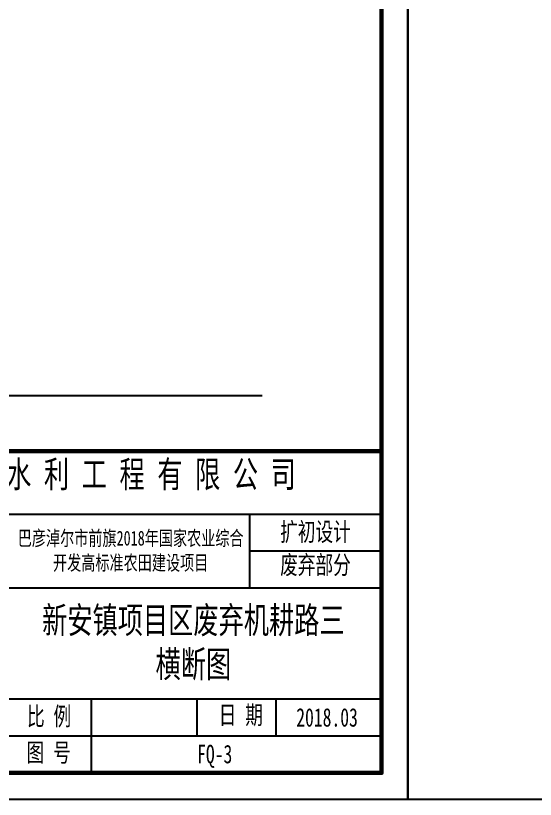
# Model space of a CAD drawing. Extents: x 695776 to 1250176, y 4443437 to 9025597.
# Drawn here: x 989264 to 1001070, y 4538450 to 4556270 of the extents above; entities that cross this region are included whole.
import ezdxf

# ---------------------------------------------------------------- set-up
doc = ezdxf.new("R2010")
doc.units = 0
doc.header["$LTSCALE"] = 0.5
doc.layers.add('图框', color=7, linetype='CONTINUOUS')
doc.layers.add('辅助线', color=3, linetype='CONTINUOUS')
doc.styles.add('仿宋', font='仿宋_GB2312.ttf', dxfattribs={"width": 0.7})

msp = doc.modelspace()

# ---------------------------------------------------------------- linework, layer by layer
at = {"layer": '图框', "color": 7, "lineweight": 60}
msp.add_line((983176.0295, 4546369.599), (997576.0295, 4546369.599), dxfattribs=at)
at = {"layer": '图框', "color": 7}
for p, q in [((997576.0295, 4544929.599), (983176.0295, 4544929.599)), ((994576.0295, 4544929.599), (994576.0295, 4543249.599)), ((994576.032, 4544929.5995), (994576.032, 4543249.5995)), ((997576.0295, 4544089.599), (994576.0295, 4544089.599)), ((997576.032, 4544089.5995), (994576.032, 4544089.5995)), ((997576.0295, 4543249.599), (983176.0295, 4543249.599)), ((997576.0295, 4540729.599), (983176.0295, 4540729.599)), ((997576.032, 4540729.5995), (983176.032, 4540729.5995)), ((990976.0295, 4540729.599), (990976.0295, 4539049.599)), ((990976.032, 4540729.5995), (990976.032, 4539049.5995)), ((993376.0295, 4540729.599), (993376.0295, 4539889.599)), ((993376.032, 4540729.5995), (993376.032, 4539889.5995)), ((995176.0295, 4540729.599), (995176.0295, 4539889.599)), ((995176.032, 4540729.5995), (995176.032, 4539889.5995)), ((997576.0295, 4539889.599), (983176.0295, 4539889.599))]:
    msp.add_line(p, q, dxfattribs=at)
at = {"layer": '图框', "linetype": 'Continuous', "lineweight": -2, "flags": 128}
for points in [[(947776.0295, 4574089.599), (947776.0295, 4538449.599), (998176.0295, 4538449.599), (998176.0295, 4574089.599), (947776.0295, 4574089.599)], [(998176.0335, 4574089.6142), (998176.0335, 4538449.6142), (1048576.0335, 4538449.6142), (1048576.0335, 4574089.6142), (998176.0335, 4574089.6142)]]:
    msp.add_lwpolyline(points, dxfattribs=at)
at = {"layer": '图框', "linetype": 'Continuous', "lineweight": 60, "flags": 128}
msp.add_lwpolyline([(950776.0295, 4573489.599), (997576.0295, 4573489.599), (997576.0295, 4539049.599), (950776.0295, 4539049.599), (950776.0295, 4573489.599)], dxfattribs=at)
at = {"layer": '辅助线'}
msp.add_lwpolyline([(952860.886, 4547633.5904), (994866.2075, 4547633.5904)], dxfattribs=at)

# ---------------------------------------------------------------- texts
at = {"layer": '图框', "linetype": 'Continuous', "style": '仿宋'}
for s, insert, char_height, width, attachment_point in [('\u3000内 蒙 古 恒 源 水 利 工 程 有 限 公 司', (984181.4165, 4546143.2894), 600, 12975.456, 1), ('扩初设计', (996076.0295, 4544509.599), 420, 3000, 5), ('巴彦淖尔市前旗2018年国家农业综合开发高标准农田建设项目', (991876.0295, 4544089.599), 336, 5400, 5), ('废弃部分', (996076.0295, 4543756.879), 420, 3000, 5), ('新安镇项目区废弃机耕路三横断图', (993300.8014, 4541989.599), 600, 6975.259258, 5), ('比 例', (989521.058, 4540548.0088), 420, 1384.032427, 1), ('日 期', (993876.7635, 4540580.0829), 420, 1384.032427, 1), ('2018.03', (995638.2269, 4540523.3181), 420, 1384.032427, 1), ('图 号', (989512.4579, 4539723.2179), 420, 1384.032427, 1), ('FQ-3', (993385.5659, 4539689.4308), 420, 1384.032427, 1)]:
    msp.add_mtext(s, dxfattribs=dict(at, insert=insert, char_height=char_height, width=width, attachment_point=attachment_point))

doc.saveas('drawing.dxf')
